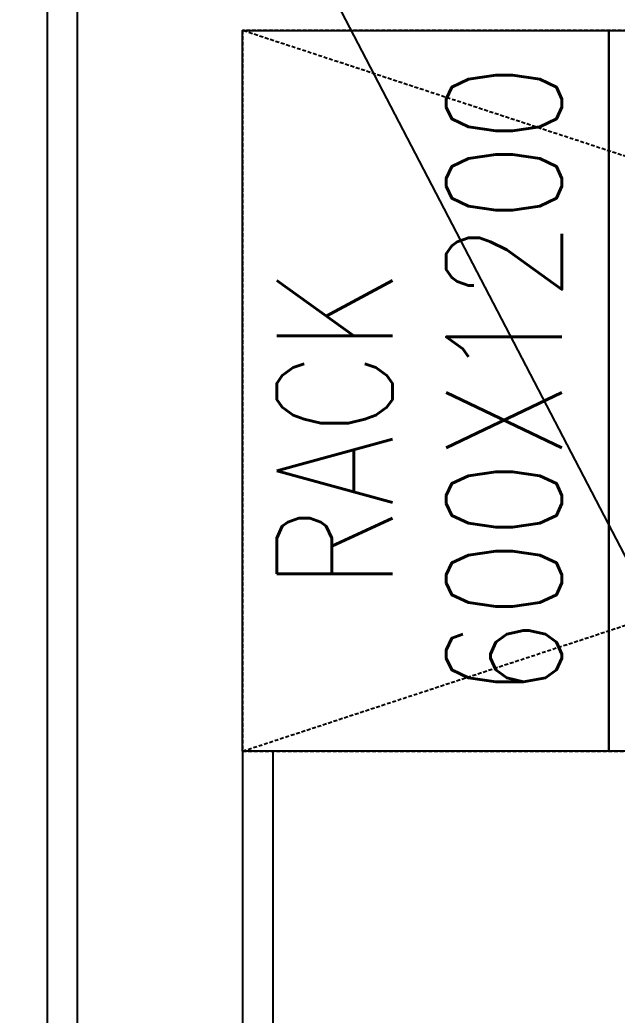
# Model space of a CAD drawing. Extents: x 225000 to 2157367, y 208400 to 840900.
# Drawn here: x 506655 to 507649, y 393663 to 395320 of the extents above; entities that cross this region are included whole.
import ezdxf

# ---------------------------------------------------------------- set-up
doc = ezdxf.new("R2010")
doc.units = 0
doc.header["$LTSCALE"] = 10
doc.linetypes.add('XFDP20-DC-PH1$0$HIDDEN2', pattern=[0.1875, 0.125, -0.0625])
for name, color, linetype in [('XFDP20-DC-PH1$0$A-EQ (PH1)', 15, 'XFDP20-DC-PH1$0$HIDDEN2'), ('XFDP20-DC-PH1$0$A-W-P3 (PH1)', 2, 'Continuous'), ('XFM2Q20-DC$0$RACK-DC1-600X1200', 6, 'Continuous')]:
    doc.layers.add(name, color=color, linetype=linetype)
doc.styles.add('XFM2Q20-DC$0$XOL30-HVAC-EQ-L194205$0$Standard', font='txt.shx', dxfattribs={"width": 0.8, "bigfont": 'chineset.shx'})

# ---------------------------------------------------------------- blocks, each defined once
blk = doc.blocks.new('Data Center Layout_L20')
blk.add_line((511425.59, 187202.31), (498925.59, 211202.31))
blk = doc.blocks.new('XFDP20-DC-PH1')
at = {"layer": 'XFDP20-DC-PH1$0$A-EQ (PH1)', "ltscale": 5}
for p, q in [((510675.6, 194102.3, 0), (507025.6, 195302.3, 0)), ((507025.6, 194102.3, 0), (510675.6, 195302.3, 0))]:
    blk.add_line(p, q, dxfattribs=at)
blk.add_lwpolyline([(510675.6, 195302.3), (507025.6, 195302.3), (507025.6, 194102.3), (510675.6, 194102.3)], close=True, dxfattribs=at)
at = {"layer": 'XFDP20-DC-PH1$0$A-W-P3 (PH1)'}
for p, q in [((506700.6, 192801.3, 0), (506700.6, 196150.5, 0)), ((506750.6, 192851.3, 0), (506750.6, 196150.5, 0)), ((507025.6, 194102.3), (507025.6, 192851.4)), ((507075.6, 194102.3), (507075.6, 192851.4))]:
    blk.add_line(p, q, dxfattribs=at)
blk = doc.blocks.new('XFM2Q20-DC')
at = {"layer": 'XFM2Q20-DC$0$RACK-DC1-600X1200'}
for points in [[(507635.6, 194102.3), (507025.6, 194102.3), (507025.6, 195302.3), (507635.6, 195302.3)], [(508245.6, 194102.3), (507635.6, 194102.3), (507635.6, 195302.3), (508245.6, 195302.3)]]:
    blk.add_lwpolyline(points, close=True, dxfattribs=at)
at = {"color": 53, "style": 'XFM2Q20-DC$0$XOL30-HVAC-EQ-L194205$0$Standard', "width": 0.8}
for s, p in [('600X1200', (507557.4, 194191.2, 0)), ('RACK', (507275, 194371.2, 0))]:
    blk.add_text(s, height=192.55, rotation=90, dxfattribs=at).set_placement(p)

msp = doc.modelspace()

# ---------------------------------------------------------------- block references
for name in ['Data Center Layout_L20', 'XFDP20-DC-PH1', 'XFM2Q20-DC']:
    msp.add_blockref(name, (0, 200000))

doc.saveas('drawing.dxf')
